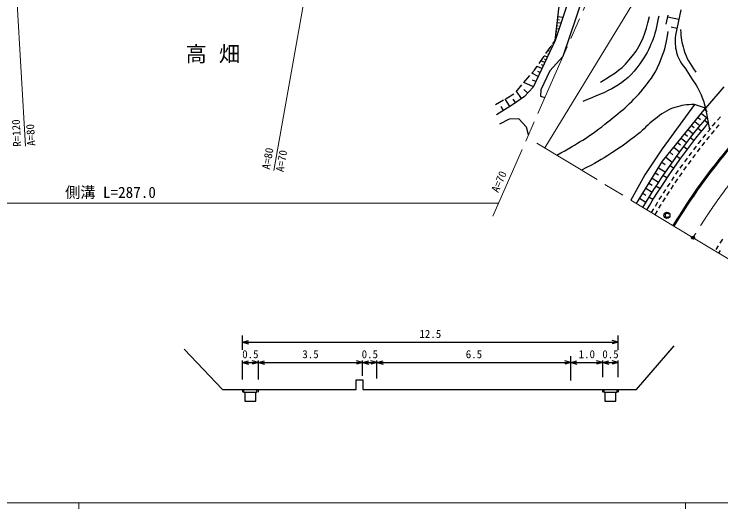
# Model space of a CAD drawing. Units: millimetres, scale not verified. Extents: x 40000 to 680000, y 20000 to 380000.
# Drawn here: x 154326 to 270858, y 204000 to 285580 of the extents above; entities that cross this region are included whole.
import ezdxf
from ezdxf.enums import TextEntityAlignment as Align

# ---------------------------------------------------------------- set-up
doc = ezdxf.new("R2010")
doc.units = ezdxf.units.MM
doc.header["$LTSCALE"] = 1000
doc.header["$PDMODE"] = 32
doc.header["$PDSIZE"] = 500
doc.linetypes.add('CHAIN', pattern=[18.5, 12, -1.5, 3.5, -1.5])
for name, color, linetype, lineweight in [('M-BGD', 7, 'Continuous', 25), ('M-BMK', 2, 'CHAIN', 13), ('M-STR-HTXT', 7, 'Continuous', 13), ('M-TTL-BAND', 7, 'Continuous', 13)]:
    doc.layers.add(name, color=color, linetype=linetype, lineweight=lineweight)
doc.layers.add('M-BMK-HTXT', color=7, linetype='Continuous')
doc.layers.add('M-OTRS', color=6, linetype='Continuous')
doc.styles.add('ＭＳ ゴシック', font='')
doc.styles.get('ＭＳ ゴシック').set_extended_font_data('MS Gothic')

msp = doc.modelspace()

# ---------------------------------------------------------------- linework, layer by layer
at = {"layer": 'M-BGD'}
for p, q in [((243521, 281213), (244930, 293581)), ((247226, 292433), (243521, 281213)), ((249053, 291233), (244805, 278577)), ((264268, 286291), (263352, 282119)), ((243917, 284691), (244228, 284656)), ((243974, 285188), (244802, 285094)), ((261825, 283951), (262187, 285406)), ((263912, 284673), (262103, 285070)), ((243747, 283200), (244162, 283153)), ((243804, 283697), (244011, 283673)), ((243861, 284194), (244482, 284123)), ((263595, 283225), (262690, 283424)), ((243634, 282207), (243841, 282183)), ((243691, 282703), (243794, 282692)), ((243521, 281213), (239920, 273542)), ((243168, 280708), (243521, 281213)), ((242022, 279069), (242882, 280298)), ((242884, 279855), (242805, 279892)), ((243096, 280308), (242940, 280381)), ((240877, 277430), (241736, 278659)), ((242246, 278497), (241777, 278718)), ((242459, 278950), (242302, 279023)), ((242671, 279403), (242358, 279550)), ((244805, 278577), (242634, 276203)), ((241821, 277592), (241195, 277886)), ((242034, 278045), (241799, 278155)), ((239679, 275830), (240129, 276360)), ((240129, 276360), (240590, 277020)), ((241351, 276591), (240552, 276966)), ((242634, 276203), (241173, 273072)), ((241586, 277091), (241273, 277238)), ((238384, 274306), (239355, 275449)), ((240751, 275313), (239670, 275820)), ((241051, 275952), (240652, 276139)), ((237090, 272781), (238061, 273925)), ((239940, 273583), (238389, 274311)), ((240345, 274448), (239805, 274702)), ((238006, 271658), (237159, 272863)), ((239016, 272573), (238390, 273158)), ((239920, 273542), (238459, 271976)), ((241173, 273072), (241120, 272028)), ((271341, 273570), (268338, 270059)), ((236058, 270333), (235286, 271602)), ((235432, 271688), (236724, 272450)), ((238459, 271976), (236528, 270619)), ((237042, 270980), (236618, 271583)), ((241120, 272028), (241844, 271835)), ((233710, 270671), (235002, 271434)), ((236528, 270619), (233866, 269001)), ((266507, 270670), (261164, 263393)), ((268338, 270059), (266507, 270670)), ((235043, 269716), (234657, 270351)), ((261215, 261307), (268338, 270059)), ((267648, 269211), (268483, 268531)), ((268192, 269879), (268610, 269539)), ((268338, 270059), (268998, 266516)), ((235954, 268271), (234336, 267436)), ((237519, 268323), (235954, 268271)), ((238824, 266966), (237519, 268323)), ((267110, 268550), (267523, 268213)), ((268718, 267624), (268130, 268112)), ((270311, 268083), (270798, 268654)), ((239131, 265658), (238824, 266966)), ((266022, 267214), (266444, 266870)), ((266571, 267888), (267398, 267215)), ((269503, 267129), (269668, 267330)), ((269668, 267330), (269986, 267703)), ((270106, 266771), (270200, 266885)), ((270200, 266885), (270591, 267343)), ((264904, 265840), (265341, 265484)), ((265473, 266539), (266316, 265853)), ((267611, 266272), (267016, 266751)), ((267925, 265190), (268391, 265778)), ((268709, 266164), (269185, 266743)), ((269311, 265805), (269788, 266384)), ((264335, 265141), (265209, 264429)), ((266381, 264718), (265778, 265187)), ((267188, 264261), (267614, 264799)), ((268527, 264832), (268954, 265371)), ((268954, 265371), (268994, 265419)), ((261164, 263393), (258314, 259068)), ((263117, 263645), (264052, 262884)), ((263726, 264393), (264194, 264012)), ((265283, 263280), (264672, 263739)), ((266390, 263217), (266846, 263813)), ((266990, 262860), (267446, 263456)), ((267149, 264210), (267188, 264261)), ((267750, 263853), (268216, 264441)), ((262448, 262822), (262962, 262404)), ((265639, 262218), (265989, 262693)), ((265989, 262693), (266086, 262820)), ((266238, 261862), (266544, 262277)), ((266544, 262277), (266687, 262463)), ((256926, 254365), (261215, 261307)), ((261125, 261161), (261691, 260811)), ((261779, 262000), (262807, 261163)), ((264138, 261728), (263519, 262176)), ((264898, 261211), (265343, 261815)), ((265497, 260855), (265942, 261459)), ((260565, 260255), (261697, 259555)), ((263027, 260166), (262401, 260604)), ((264173, 260193), (264607, 260805)), ((264771, 259838), (265205, 260450)), ((258314, 259068), (256016, 254916)), ((260037, 259401), (260571, 259071)), ((261933, 258569), (261299, 258995)), ((262751, 258137), (263174, 258756)), ((263456, 259169), (263678, 259494)), ((263678, 259494), (263884, 259785)), ((264053, 258814), (264247, 259098)), ((264247, 259098), (264482, 259430)), ((258994, 257713), (259515, 257391)), ((259509, 258546), (260577, 257887)), ((262061, 257095), (262472, 257722)), ((263349, 257782), (263772, 258401)), ((258480, 256880), (259521, 256236)), ((260784, 256825), (260142, 257239)), ((261483, 256215), (261786, 256677)), ((262657, 256741), (263069, 257368)), ((257452, 255216), (258492, 254574)), ((257966, 256048), (258486, 255727)), ((259645, 255022), (258995, 255424)), ((260711, 254991), (261111, 255625)), ((261307, 254637), (261707, 255271)), ((261378, 256048), (261483, 256215)), ((261974, 255694), (262066, 255839)), ((262066, 255839), (262383, 256323)), ((260055, 253927), (260429, 254546)), ((260429, 254546), (260444, 254568)), ((260651, 253573), (261019, 254181)), ((261019, 254181), (261040, 254214)), ((259407, 252858), (259795, 253500)), ((260003, 252504), (260392, 253145)), ((261730, 252499), (261756, 252608)), ((261730, 252333), (261730, 252499)), ((261754, 252228), (261730, 252333)), ((261810, 252143), (261754, 252228)), ((261756, 252608), (261783, 252642)), ((261783, 252642), (261840, 252719)), ((261863, 252089), (261810, 252143)), ((261840, 252719), (261918, 252772)), ((261921, 252061), (261863, 252089)), ((261918, 252772), (262057, 252773)), ((262058, 252061), (261921, 252061)), ((262057, 252773), (262138, 252747)), ((262139, 252087), (262058, 252061)), ((262138, 252747), (262193, 252692)), ((262194, 252145), (262139, 252087)), ((262193, 252692), (262223, 252608)), ((262219, 252195), (262194, 252145)), ((271102, 248445), (270801, 247983)), ((270430, 247391), (270032, 246756)), ((270801, 247983), (270695, 247815)), ((270746, 246578), (270484, 246158)), ((191969, 230248), (191969, 232612)), ((253939, 230248), (253939, 232612)), ((191969, 231496), (192969, 231759)), ((191969, 231496), (253939, 231496)), ((191969, 231496), (192969, 231233)), ((253939, 231496), (252939, 231759)), ((253939, 231496), (252939, 231233)), ((256920, 223670), (263168, 230910)), ((182343, 230315), (188690, 223670)), ((191969, 225325), (191969, 228448)), ((191969, 228148), (192969, 228411)), ((194595, 228148), (193595, 228411)), ((194595, 225325), (194595, 228448)), ((194595, 228148), (195595, 228411)), ((211794, 228148), (210794, 228411)), ((211794, 225916), (211794, 228448)), ((211794, 228148), (212794, 228411)), ((214157, 228148), (213157, 228411)), ((214157, 225522), (214157, 228448)), ((214157, 228148), (215157, 228411)), ((246127, 228148), (245127, 228411)), ((246127, 225194), (246127, 229198)), ((246127, 228148), (247127, 228411)), ((251378, 228148), (250378, 228411)), ((251378, 225719), (251378, 228448)), ((251378, 228148), (252378, 228411)), ((253939, 228148), (252939, 228411)), ((253939, 225719), (253939, 228448)), ((191969, 228148), (194595, 228148)), ((191969, 228148), (192969, 227885)), ((194595, 228148), (193595, 227885)), ((194595, 228148), (211794, 228148)), ((194595, 228148), (195595, 227885)), ((211794, 228148), (210794, 227885)), ((211794, 228148), (214157, 228148)), ((211794, 228148), (212794, 227885)), ((214157, 228148), (213157, 227885)), ((214157, 228148), (246127, 228148)), ((214157, 228148), (215157, 227885)), ((246127, 228148), (245127, 227885)), ((246127, 228148), (251378, 228148)), ((246127, 228148), (247127, 227885)), ((251378, 228148), (250378, 227885)), ((251378, 228148), (253939, 228148)), ((251378, 228148), (252378, 227885)), ((253939, 228148), (252939, 227885)), ((210706, 223670), (210706, 225257)), ((210706, 225257), (211797, 225257)), ((211797, 225257), (211797, 223670)), ((188690, 223670), (191963, 223670)), ((191963, 223670), (210706, 223670)), ((191963, 223670), (191963, 223249)), ((192163, 223670), (192163, 223270)), ((192163, 223270), (194355, 223270)), ((192363, 223270), (192363, 221770)), ((194155, 221770), (194155, 223270)), ((194355, 223270), (194355, 223670)), ((194555, 223670), (194555, 223268)), ((211797, 223670), (253945, 223670)), ((251353, 223670), (251353, 223249)), ((251553, 223670), (251553, 223270)), ((251553, 223270), (253745, 223270)), ((251753, 223270), (251753, 221770)), ((253545, 221770), (253545, 223270)), ((253745, 223270), (253745, 223670)), ((253945, 223670), (256920, 223670)), ((253945, 223670), (253945, 223268)), ((192363, 221770), (194155, 221770)), ((251753, 221770), (253545, 221770))]:
    msp.add_line(p, q, dxfattribs=at)
msp.add_circle((261961, 252403), 500, dxfattribs=at)
msp.add_circle((261961, 252403), 500, dxfattribs=at)
for centre, radius, start, end in [((353858, 196760), 111536, 139.85551, 149.2924), ((353858, 196760), 110772, 140.17966, 149.2924), ((351363, 197236), 103328, 139.76546, 148.82825), ((351363, 197236), 103128, 139.76546, 148.82825)]:
    msp.add_arc(centre, radius, start, end, dxfattribs=at)
for points, knots in [([(260616, 285248), (259946, 281831), (259396, 280090), (257496, 277388), (254956, 273777), (252358, 272962), (248075, 271147)], [0, 0, 0, 0, 1, 1, 1, 2, 2, 2, 2]), ([(251015, 274387), (253509, 275878), (254672, 276595), (256296, 278708), (257978, 280897), (258332, 282282), (259116, 285188)], [0, 0, 0, 0, 1, 1, 1, 2, 2, 2, 2]), ([(243800, 262306), (247595, 264469), (248836, 265146), (251735, 267427), (254368, 269498), (255882, 270681), (258036, 273247), (259495, 274987), (260218, 276109), (261036, 278228), (261689, 279919), (261855, 280678), (262176, 282728)], [0, 0, 0, 0, 1, 1, 1, 2, 2, 2, 3, 3, 3, 4, 4, 4, 4]), ([(263352, 282119), (263268, 280887), (263291, 280340), (263556, 279248), (263924, 277728), (264745, 277117), (265536, 275768), (266270, 274516), (266874, 273916), (267456, 272587), (267877, 271630), (268012, 271241), (268338, 270059)], [0, 0, 0, 0, 1, 1, 1, 2, 2, 2, 3, 3, 3, 4, 4, 4, 4]), ([(264216, 283028), (264304, 281550), (264376, 280978), (264756, 279728), (265235, 278153), (265695, 277556), (266736, 276008)], [0, 0, 0, 0, 1, 1, 1, 2, 2, 2, 2]), ([(266507, 270670), (265074, 270631), (264477, 270582), (263256, 270187), (261807, 269718), (261113, 269124), (259896, 268207), (258742, 267338), (258263, 266649), (257136, 265747), (255536, 264467), (254595, 263800), (252875, 262686), (250989, 261466), (250280, 261103), (247877, 259839)], [0, 0, 0, 0, 1, 1, 1, 2, 2, 2, 3, 3, 3, 4, 4, 4, 5, 5, 5, 5])]:
    msp.add_open_spline(points, degree=3, knots=knots, dxfattribs=at)
at = {"layer": 'M-BMK'}
for p, q in [((233254, 252278), (270611, 337329)), ((266269, 248714), (240531, 264283)), ((266269, 248714), (314628, 219458))]:
    msp.add_line(p, q, dxfattribs=at)
msp.add_arc((351363, 197236), 99453, 140.56395, 148.82825, dxfattribs=at)
at = {"layer": 'M-OTRS'}
msp.add_point((266269, 248714), dxfattribs=at)
at = {"layer": 'M-STR-HTXT'}
for p, q in [((153224, 315675), (156190, 263808)), ((206179, 310404), (197158, 259770)), ((269448, 308758), (241814, 263508)), ((106236, 254425), (234197, 254425))]:
    msp.add_line(p, q, dxfattribs=at)
at = {"layer": 'M-TTL-BAND'}
for p, q in [((40000, 205000), (579000, 205000)), ((165000, 205000), (165000, 204000)), ((265000, 205000), (265000, 204000))]:
    msp.add_line(p, q, dxfattribs=at)

# ---------------------------------------------------------------- texts
at = {"layer": 'M-BGD', "style": 'ＭＳ ゴシック'}
for s, p in [('12.5', (222954, 231796)), ('0.5', (193282, 228448)), ('3.5', (203194, 228448)), ('0.5', (212976, 228448)), ('6.5', (230142, 228448)), ('1.0', (248753, 228448)), ('0.5', (252659, 228448))]:
    msp.add_text(s, height=1320, dxfattribs=at).set_placement(p, align=Align.BOTTOM_CENTER)
at = {"layer": 'M-BMK-HTXT', "insert": (188094, 277458), "char_height": 2566, "attachment_point": 8, "style": 'ＭＳ ゴシック'}
msp.add_mtext('\\T1.57;高畑', dxfattribs=at)
at = {"layer": 'M-STR-HTXT', "style": 'ＭＳ ゴシック'}
for s, rotation, p in [('R=120', 93.273, (155891, 263791)), ('A=80', 79.898, (196862, 259823)), ('A=70', 66.287, (234513, 255890))]:
    msp.add_text(s, height=1320, rotation=rotation, dxfattribs=at).set_placement(p, align=Align.BOTTOM_LEFT)
for s, rotation, p in [('A=80', 93.273, (156490, 263825)), ('A=70', 79.898, (197453, 259718))]:
    msp.add_text(s, height=1320, rotation=rotation, dxfattribs=at).set_placement(p, align=Align.TOP_LEFT)
msp.add_text('側溝 L=287.0', height=1833, dxfattribs=at).set_placement((170216, 254725), align=Align.BOTTOM_CENTER)

doc.saveas('drawing.dxf')
